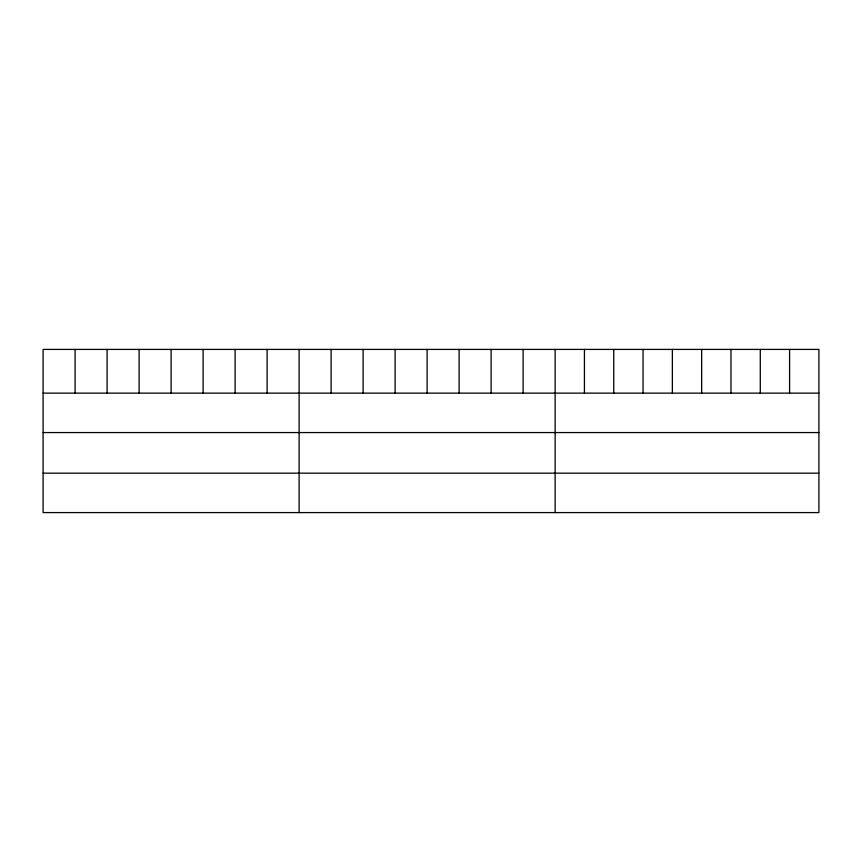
<?xml version="1.0" encoding="UTF-8"?>
<svg xmlns="http://www.w3.org/2000/svg" width="862" height="862" viewBox="0 0 862 862"><rect width="100%" height="100%" fill="white"/><g stroke="black" fill="none" stroke-linecap="round" stroke-linejoin="round"><path stroke-width="1.29" d="M818.9 393.137L818.9 512.588L43.1 512.588L43.1 349.412L818.9 349.412L818.9 393.137L43.1 393.137M43.1 432.562L818.9 432.562M43.1 473.173L818.9 473.173M789.592 349.412L789.592 393.137M760.284 349.412L760.284 393.137M730.976 349.412L730.976 393.137M701.668 349.412L701.668 393.137M672.36 349.412L672.36 393.137M643.052 349.412L643.052 393.137M613.744 349.412L613.744 393.137M584.436 349.412L584.436 393.137M555.128 349.412L555.128 512.588M523.126 349.412L523.126 393.137M491.124 349.412L491.124 393.137M459.123 349.412L459.123 393.137M427.121 349.412L427.121 393.137M395.119 349.412L395.119 393.137M363.117 349.412L363.117 393.137M331.116 349.412L331.116 393.137M299.114 349.412L299.114 512.588M267.112 349.412L267.112 393.137M235.11 349.412L235.11 393.137M203.109 349.412L203.109 393.137M171.107 349.412L171.107 393.137M139.105 349.412L139.105 393.137M107.103 349.412L107.103 393.137M75.102 349.412L75.102 393.137"/></g></svg>
